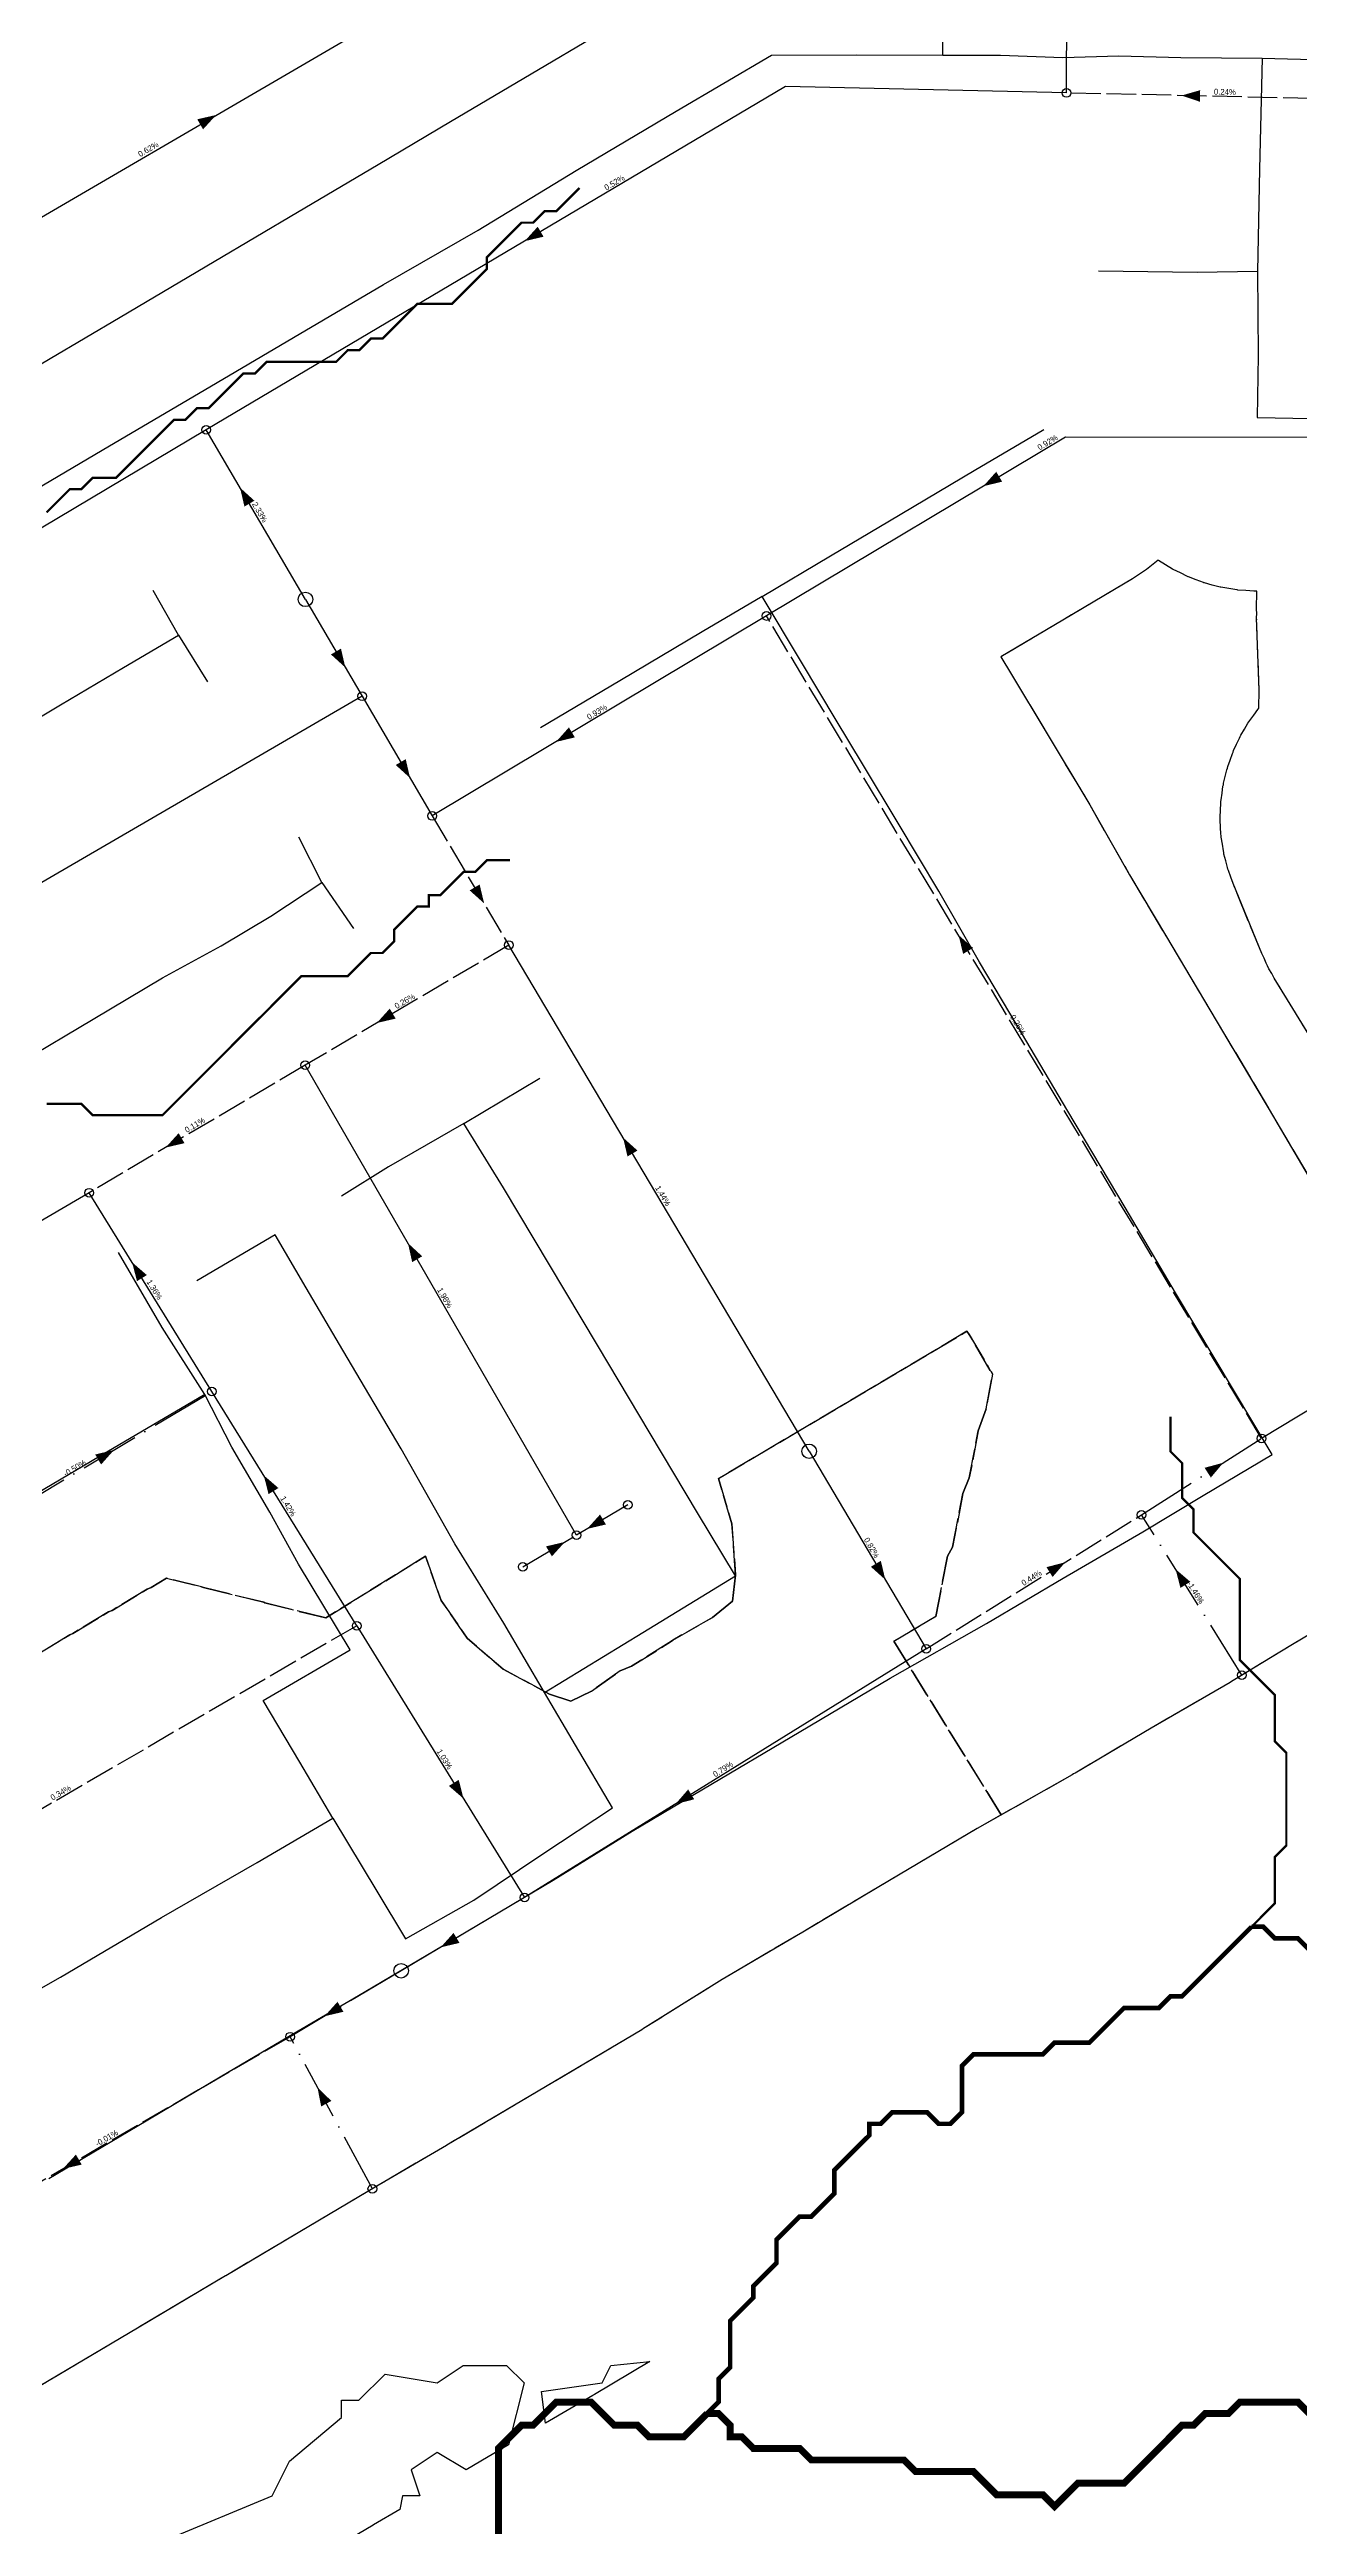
# Model space of a CAD drawing. Header units: metres. Extents: x 441395 to 476894, y 2561381 to 2578972.
# Drawn here: x 446331 to 446763, y 2565938 to 2566793 of the extents above; entities that cross this region are included whole.
import ezdxf
from ezdxf.enums import TextEntityAlignment as Align

# ---------------------------------------------------------------- set-up
doc = ezdxf.new("R2010")
doc.units = ezdxf.units.M
doc.header["$LTSCALE"] = 8
doc.linetypes.add('DASHDOT', pattern=[3.556, 2.54, -0.508, 0, -0.508])
doc.linetypes.add('DASHED', pattern=[1.524, 1.27, -0.254])
for name, color, linetype in [('A_ARROWS', 7, 'Continuous'), ('A_BUILT_2006', 252, 'Continuous'), ('A_CATCHMENTS', 7, 'Continuous'), ('A_ENVELOPE', 3, 'Continuous'), ('A_GRADIENT', 8, 'Continuous'), ('A_JUNCTIONS', 8, 'Continuous'), ('A_RUNS', 7, 'Continuous'), ('A_STREAMS', 5, 'Continuous'), ('A_WADI', 4, 'Continuous')]:
    doc.layers.add(name, color=color, linetype=linetype)

msp = doc.modelspace()

# ---------------------------------------------------------------- linework, layer by layer
at = {"layer": 'A_ARROWS', "color": 1}
for points in [[(446722.39, 2566776.83), (446728.84, 2566778.69), (446728.75, 2566774.69)], [(446389, 2566770.13), (446384.47, 2566765.17), (446382.46, 2566768.63)], [(446495.54, 2566726.57), (446500.03, 2566731.55), (446502.06, 2566728.11)], [(446397.24, 2566641.48), (446402.2, 2566636.97), (446398.75, 2566634.95)], [(446653.93, 2566641.97), (446658.4, 2566646.97), (446660.45, 2566643.54)], [(446433.61, 2566579.38), (446428.65, 2566583.89), (446432.1, 2566585.91)], [(446506.36, 2566553.7), (446510.82, 2566558.71), (446512.88, 2566555.27)], [(446455.97, 2566541.22), (446451.01, 2566545.73), (446454.46, 2566547.75)], [(446481.54, 2566497.96), (446476.55, 2566502.44), (446479.99, 2566504.48)], [(446645.38, 2566487.04), (446650.39, 2566482.59), (446646.97, 2566480.52)], [(446444.45, 2566456.66), (446448.94, 2566461.63), (446450.98, 2566458.19)], [(446371.53, 2566413.66), (446376.03, 2566418.63), (446378.06, 2566415.19)], [(446529.52, 2566417.11), (446534.5, 2566412.63), (446531.06, 2566410.59)], [(446455.23, 2566380.67), (446460.16, 2566376.13), (446456.69, 2566374.13)], [(446359.98, 2566374.04), (446365.05, 2566369.65), (446361.64, 2566367.54)], [(446353.73, 2566309.27), (446349.26, 2566304.27), (446347.21, 2566307.71)], [(446405.43, 2566300.52), (446410.5, 2566296.13), (446407.09, 2566294.02)], [(446736.84, 2566304.87), (446732.52, 2566299.75), (446730.37, 2566303.12)], [(446517.07, 2566282.02), (446521.57, 2566286.99), (446523.6, 2566283.55)], [(446509.44, 2566277.52), (446504.94, 2566272.54), (446502.91, 2566275.99)], [(446682.25, 2566270.51), (446677.87, 2566265.43), (446675.76, 2566268.82)], [(446720.33, 2566268.14), (446725.42, 2566263.77), (446722.03, 2566261.65)]]:
    msp.add_solid(points, dxfattribs=at)
at = {"layer": 'A_ARROWS', "color": 3}
for points in [[(446620.1, 2566264.47), (446615.11, 2566268.95), (446618.55, 2566271)], [(446474.43, 2566188.9), (446469.36, 2566193.29), (446472.77, 2566195.4)], [(446547.61, 2566187.02), (446552, 2566192.08), (446554.1, 2566188.68)], [(446466.5, 2566137.56), (446470.98, 2566142.55), (446473.02, 2566139.11)], [(446426.42, 2566113.79), (446430.9, 2566118.77), (446432.94, 2566115.33)], [(446423.97, 2566089.23), (446428.78, 2566084.55), (446425.26, 2566082.65)], [(446336.03, 2566061.08), (446340.55, 2566066.03), (446342.56, 2566062.57)]]:
    msp.add_solid(points, dxfattribs=at)
at = {"layer": 'A_BUILT_2006', "color": 252}
for points in [[(446639.94, 2566790.79), (446639.94, 2566825.27)], [(446495.29, 2566782.86), (446523.71, 2566799.67)], [(446547.91, 2566771.42), (446580.8, 2566790.79)], [(446580.8, 2566790.79), (446610.14, 2566790.85)], [(446610.14, 2566790.85), (446639.94, 2566790.79)], [(446639.94, 2566790.79), (446659.93, 2566790.79)], [(446659.93, 2566790.79), (446681.35, 2566789.97)], [(446681.35, 2566789.97), (446700.7, 2566790.5)], [(446700.7, 2566790.5), (446722.21, 2566790.02)], [(446722.21, 2566790.02), (446750.22, 2566789.74)], [(446750.22, 2566789.74), (446749.38, 2566751.4)], [(446750.22, 2566789.74), (446789.81, 2566788.7)], [(446469.91, 2566767.84), (446495.29, 2566782.86)], [(446513.36, 2566750.93), (446547.91, 2566771.42)], [(446444.92, 2566753.06), (446469.91, 2566767.84)], [(446417.07, 2566736.58), (446444.92, 2566753.06)], [(446479.5, 2566730.39), (446513.36, 2566750.93)], [(446749.38, 2566751.4), (446748.6, 2566716.05)], [(446388.32, 2566719.57), (446417.07, 2566736.58)], [(446446.78, 2566711.61), (446479.5, 2566730.39)], [(446355.89, 2566700.38), (446388.32, 2566719.57)], [(446415.76, 2566693.34), (446446.78, 2566711.61)], [(446727.75, 2566715.78), (446693.75, 2566716.2)], [(446748.6, 2566716.05), (446727.75, 2566715.78)], [(446748.6, 2566716.05), (446748.87, 2566687.05)], [(446331.66, 2566686.05), (446355.89, 2566700.38)], [(446384.81, 2566675.11), (446415.76, 2566693.34)], [(446308.69, 2566672.46), (446331.66, 2566686.05)], [(446748.87, 2566687.05), (446748.56, 2566665.74)], [(446352.12, 2566655.87), (446384.81, 2566675.11)], [(446748.56, 2566665.74), (446779.33, 2566665.13)], [(446650.83, 2566647.36), (446674.84, 2566661.58)], [(446319.24, 2566636.51), (446352.12, 2566655.87)], [(446621.54, 2566630), (446650.83, 2566647.36)], [(446601.2, 2566617.95), (446621.54, 2566630)], [(446577.54, 2566603.93), (446601.2, 2566617.95)], [(446376.03, 2566590.55), (446367.2, 2566605.98)], [(446577.54, 2566603.93), (446556.86, 2566591.68)], [(446591.19, 2566581.18), (446577.54, 2566603.93)], [(446356.96, 2566579.36), (446376.03, 2566590.55)], [(446376.03, 2566590.55), (446385.97, 2566574.48)], [(446556.86, 2566591.68), (446528.4, 2566574.81)], [(446603.15, 2566561.25), (446591.19, 2566581.18)], [(446335.24, 2566566.46), (446356.96, 2566579.36)], [(446528.4, 2566574.81), (446501.06, 2566558.61)], [(446303, 2566547.3), (446335.24, 2566566.46)], [(446612.23, 2566546.12), (446603.15, 2566561.25)], [(446624.52, 2566525.65), (446612.23, 2566546.12)], [(446425.52, 2566505.17), (446417.6, 2566520.77)], [(446638.58, 2566502.22), (446624.52, 2566525.65)], [(446407.91, 2566493.54), (446425.52, 2566505.17)], [(446425.52, 2566505.17), (446436.38, 2566489.27)], [(446652.62, 2566477.65), (446638.58, 2566502.22)], [(446390.7, 2566483.35), (446407.91, 2566493.54)], [(446370.46, 2566472.23), (446390.7, 2566483.35)], [(446665.6, 2566455.76), (446652.62, 2566477.65)], [(446346.49, 2566457.99), (446370.46, 2566472.23)], [(446321.79, 2566443.31), (446346.49, 2566457.99)], [(446683.18, 2566426.26), (446665.6, 2566455.76)], [(446474.58, 2566421.92), (446500.82, 2566437.6)], [(446702.93, 2566393.03), (446683.18, 2566426.26)], [(446474.58, 2566421.92), (446448.5, 2566407.06)], [(446488.18, 2566399.73), (446474.58, 2566421.92)], [(446448.5, 2566407.06), (446432.25, 2566396.93)], [(446504.08, 2566373.17), (446488.18, 2566399.73)], [(446720.32, 2566363.48), (446702.93, 2566393.03)], [(446409.33, 2566383.49), (446382.35, 2566367.69)], [(446420.09, 2566365.23), (446409.33, 2566383.49)], [(446370.37, 2566351.55), (446355.27, 2566377.45)], [(446520.65, 2566345.47), (446504.08, 2566373.17)], [(446432.79, 2566343.68), (446420.09, 2566365.23)], [(446753.72, 2566307.7), (446720.32, 2566363.48)], [(446385.09, 2566328.46), (446370.37, 2566351.55)], [(446452.89, 2566309.7), (446432.79, 2566343.68)], [(446538.87, 2566315.01), (446520.65, 2566345.47)], [(446385.09, 2566328.46), (446351.29, 2566308.5)], [(446394.45, 2566310.26), (446385.09, 2566328.46)], [(446555.27, 2566287.61), (446538.87, 2566315.01)], [(446351.29, 2566308.5), (446316.63, 2566288)], [(446407.54, 2566287.83), (446394.45, 2566310.26)], [(446471.39, 2566276.86), (446452.89, 2566309.7)], [(446729.86, 2566293.6), (446753.72, 2566307.7)], [(446709.06, 2566280.96), (446729.86, 2566293.6)], [(446417.42, 2566269.9), (446407.54, 2566287.83)], [(446568.3, 2566265.84), (446555.27, 2566287.61)], [(446681.56, 2566265.02), (446709.06, 2566280.96)], [(446488.32, 2566249.45), (446471.39, 2566276.86)], [(446435.27, 2566240.27), (446417.42, 2566269.9)], [(446536.34, 2566246.3), (446568.3, 2566265.84)], [(446655.07, 2566249.35), (446681.56, 2566265.02)], [(446502.41, 2566225.54), (446488.32, 2566249.45)], [(446621.75, 2566230.52), (446655.07, 2566249.35)], [(446405.28, 2566222.76), (446435.27, 2566240.27)], [(446502.41, 2566225.54), (446536.34, 2566246.3)], [(446587.2, 2566210.03), (446621.75, 2566230.52)], [(446417.88, 2566201.47), (446405.28, 2566222.76)], [(446513.07, 2566207.35), (446502.41, 2566225.54)], [(446525.86, 2566185.76), (446513.07, 2566207.35)], [(446560.4, 2566194.1), (446587.2, 2566210.03)], [(446429.33, 2566182.11), (446417.88, 2566201.47)], [(446532.62, 2566177.73), (446560.4, 2566194.1)], [(446403.17, 2566166.87), (446429.33, 2566182.11)], [(446429.33, 2566182.11), (446444.52, 2566156.92)], [(446501.84, 2566169.85), (446525.86, 2566185.76)], [(446477.96, 2566153.88), (446501.84, 2566169.85)], [(446505.43, 2566160.76), (446532.62, 2566177.73)], [(446370.14, 2566147.88), (446403.17, 2566166.87)], [(446444.52, 2566156.92), (446454.4, 2566140.54)], [(446454.4, 2566140.54), (446477.96, 2566153.88)], [(446472.2, 2566141.1), (446505.43, 2566160.76)], [(446335.26, 2566127.3), (446370.14, 2566147.88)], [(446438.14, 2566120.94), (446472.2, 2566141.1)], [(446302.14, 2566108.56), (446335.26, 2566127.3)], [(446414.02, 2566106.8), (446438.14, 2566120.94)], [(446390.38, 2566092.82), (446414.02, 2566106.8)], [(446361.7, 2566075.8), (446390.38, 2566092.82)], [(446331.18, 2566057.75), (446361.7, 2566075.8)]]:
    msp.add_lwpolyline(points, dxfattribs=at)
at = {"layer": 'A_CATCHMENTS', "color": 1, "linetype": 'DASHED'}
for points in [[(446769.42, 2566447.67), (446754.43, 2566472.15), (446753.54, 2566473.78), (446752.59, 2566475.38), (446752.13, 2566476.36), (446751.61, 2566477.31), (446750.88, 2566479.03), (446750.09, 2566480.71), (446740.21, 2566504.81), (446739.41, 2566507.06), (446738.58, 2566509.29), (446738.43, 2566509.83), (446738.25, 2566510.36), (446737.68, 2566512.67), (446737.06, 2566514.98), (446736.97, 2566515.53), (446736.84, 2566516.07), (446736.49, 2566518.44), (446736.11, 2566520.79), (446736.07, 2566521.35), (446735.99, 2566521.9), (446735.88, 2566524.29), (446735.73, 2566526.67), (446735.75, 2566527.23), (446735.73, 2566527.78), (446735.85, 2566530.17), (446735.93, 2566532.55), (446736.01, 2566533.11), (446736.04, 2566533.66), (446736.39, 2566536.02), (446736.71, 2566538.39), (446736.84, 2566538.93), (446736.92, 2566539.48), (446737.51, 2566541.8), (446738.05, 2566544.12), (446738.23, 2566544.65), (446738.37, 2566545.19), (446739.18, 2566547.44), (446739.95, 2566549.69), (446740.18, 2566550.2), (446740.37, 2566550.73), (446741.4, 2566552.88), (446742.39, 2566555.05), (446742.67, 2566555.54), (446742.91, 2566556.04), (446744.14, 2566558.08), (446745.34, 2566560.15), (446745.67, 2566560.6), (446745.96, 2566561.08), (446747.38, 2566562.99), (446748.78, 2566564.93), (446749.14, 2566565.35), (446749.24, 2566571.53), (446748.33, 2566596.55), (446748.35, 2566598.06), (446748.3, 2566599.57), (446748.39, 2566605.73), (446747.38, 2566605.75), (446744.58, 2566605.94), (446741.79, 2566606.12), (446741.65, 2566606.15), (446741.5, 2566606.16), (446738.74, 2566606.62), (446735.98, 2566607.07), (446735.84, 2566607.11), (446735.7, 2566607.13), (446733, 2566607.87), (446730.29, 2566608.59), (446730.15, 2566608.64), (446730.01, 2566608.68), (446727.4, 2566609.67), (446724.78, 2566610.65), (446724.65, 2566610.72), (446724.51, 2566610.77), (446722, 2566612.02), (446719.49, 2566613.25), (446719.37, 2566613.33), (446719.24, 2566613.39), (446716.87, 2566614.88), (446714.49, 2566616.35), (446714.37, 2566616.44), (446714.34, 2566616.46), (446710.34, 2566613.21), (446705.42, 2566609.96), (446681.42, 2566595.74), (446681.42, 2566595.74), (446681.42, 2566595.74), (446660.04, 2566583.07), (446663.68, 2566577), (446675.97, 2566556.53), (446675.97, 2566556.53), (446675.97, 2566556.53), (446690.03, 2566533.1), (446690.33, 2566532.53), (446690.68, 2566531.98), (446704.48, 2566507.83), (446717.18, 2566486.41), (446734.72, 2566456.97), (446734.73, 2566456.94), (446734.75, 2566456.92), (446754.5, 2566423.7), (446754.57, 2566423.57), (446754.64, 2566423.46), (446771.91, 2566394.11)], [(446784.26, 2566256.05), (446760.71, 2566242.13), (446740.22, 2566229.68), (446739.67, 2566229.38), (446739.14, 2566229.04), (446711.87, 2566213.24), (446685.62, 2566197.71), (446685.1, 2566197.44), (446684.6, 2566197.12), (446660.14, 2566183.29), (446623.05, 2566243.22), (446637.58, 2566251.84), (446641.56, 2566272.64), (446643.35, 2566275.72), (446646.88, 2566294.24), (446649.11, 2566299.61), (446652.21, 2566315.84), (446654.88, 2566323.5), (446657.17, 2566335.49), (446656.74, 2566336.2), (446656.34, 2566336.73), (446649.05, 2566349.16), (446648.24, 2566350.23), (446562.53, 2566299.37), (446567.13, 2566283.8), (446568.35, 2566266.08), (446567.34, 2566257.04), (446560.43, 2566251.41), (446546.73, 2566243.65), (446546.28, 2566243.25), (446532.46, 2566234.59), (446528.56, 2566232.98), (446518.61, 2566225.98), (446511.47, 2566222.56), (446504.17, 2566224.95), (446488.12, 2566233.56), (446475.63, 2566244.36), (446466.69, 2566257.35), (446461.29, 2566272.59), (446426.89, 2566251.32), (446405.81, 2566256.45), (446405.44, 2566256.69), (446384.63, 2566261.75), (446383.98, 2566262.06), (446371.82, 2566265.02), (446366.51, 2566261.78), (446365.14, 2566261.22), (446353.03, 2566253.84), (446351.8, 2566253.34), (446339.54, 2566245.9), (446338.46, 2566245.47), (446326.06, 2566237.97)]]:
    msp.add_lwpolyline(points, dxfattribs=at)
at = {"layer": 'A_CATCHMENTS', "color": 3, "linetype": 'DASHED'}
msp.add_lwpolyline([(446326.06, 2566237.97), (446338.46, 2566245.47), (446339.54, 2566245.9), (446351.8, 2566253.34), (446353.03, 2566253.84), (446365.14, 2566261.22), (446366.51, 2566261.78), (446371.82, 2566265.02), (446383.98, 2566262.06), (446384.63, 2566261.75), (446405.44, 2566256.69), (446405.81, 2566256.45), (446426.89, 2566251.32), (446461.29, 2566272.59), (446466.69, 2566257.35), (446475.63, 2566244.36), (446488.12, 2566233.56), (446504.17, 2566224.95), (446511.47, 2566222.56), (446518.61, 2566225.98), (446528.56, 2566232.98), (446532.46, 2566234.59), (446546.28, 2566243.25), (446546.73, 2566243.65), (446560.43, 2566251.41), (446567.34, 2566257.04), (446568.35, 2566266.08), (446567.13, 2566283.8), (446562.53, 2566299.37), (446648.24, 2566350.23), (446649.05, 2566349.16), (446656.34, 2566336.73), (446656.74, 2566336.2), (446657.17, 2566335.49), (446654.88, 2566323.5), (446652.21, 2566315.84), (446649.11, 2566299.61), (446646.88, 2566294.24), (446643.35, 2566275.72), (446641.56, 2566272.64), (446637.58, 2566251.84), (446623.05, 2566243.22), (446660.14, 2566183.29), (446651.82, 2566178.59), (446617.83, 2566158.44), (446591.05, 2566142.52), (446590.95, 2566142.47), (446590.86, 2566142.41), (446563.73, 2566126.43), (446537.2, 2566109.87), (446536.58, 2566109.52), (446535.99, 2566109.13), (446502.75, 2566089.46), (446468.69, 2566069.31), (446468.59, 2566069.25), (446468.49, 2566069.19), (446444.47, 2566055.1), (446420.96, 2566041.19), (446392.3, 2566024.2), (446392.27, 2566024.18), (446392.24, 2566024.16), (446361.79, 2566006.15), (446328.22, 2565986.18)], dxfattribs=at)
at = {"layer": 'A_ENVELOPE', "color": 3}
for points in [[(446769.42, 2566447.67), (446754.43, 2566472.15), (446753.54, 2566473.78), (446752.59, 2566475.38), (446752.13, 2566476.36), (446751.61, 2566477.31), (446750.88, 2566479.03), (446750.09, 2566480.71), (446740.21, 2566504.81), (446739.41, 2566507.06), (446738.58, 2566509.29), (446738.43, 2566509.83), (446738.25, 2566510.36), (446737.68, 2566512.67), (446737.06, 2566514.98), (446736.97, 2566515.53), (446736.84, 2566516.07), (446736.49, 2566518.44), (446736.11, 2566520.79), (446736.07, 2566521.35), (446735.99, 2566521.9), (446735.88, 2566524.29), (446735.73, 2566526.67), (446735.75, 2566527.23), (446735.73, 2566527.78), (446735.85, 2566530.17), (446735.93, 2566532.55), (446736.01, 2566533.11), (446736.04, 2566533.66), (446736.39, 2566536.02), (446736.71, 2566538.39), (446736.84, 2566538.93), (446736.92, 2566539.48), (446737.51, 2566541.8), (446738.05, 2566544.12), (446738.23, 2566544.65), (446738.37, 2566545.19), (446739.18, 2566547.44), (446739.95, 2566549.69), (446740.18, 2566550.2), (446740.37, 2566550.73), (446741.4, 2566552.88), (446742.39, 2566555.05), (446742.67, 2566555.54), (446742.91, 2566556.04), (446744.14, 2566558.08), (446745.34, 2566560.15), (446745.67, 2566560.6), (446745.96, 2566561.08), (446747.38, 2566562.99), (446748.78, 2566564.93), (446749.14, 2566565.35), (446749.24, 2566571.53), (446748.33, 2566596.55), (446748.35, 2566598.06), (446748.3, 2566599.57), (446748.39, 2566605.73), (446747.38, 2566605.75), (446744.58, 2566605.94), (446741.79, 2566606.12), (446741.65, 2566606.15), (446741.5, 2566606.16), (446738.74, 2566606.62), (446735.98, 2566607.07), (446735.84, 2566607.11), (446735.7, 2566607.13), (446733, 2566607.87), (446730.29, 2566608.59), (446730.15, 2566608.64), (446730.01, 2566608.68), (446727.4, 2566609.67), (446724.78, 2566610.65), (446724.65, 2566610.72), (446724.51, 2566610.77), (446722, 2566612.02), (446719.49, 2566613.25), (446719.37, 2566613.33), (446719.24, 2566613.39), (446716.87, 2566614.88), (446714.49, 2566616.35), (446714.37, 2566616.44), (446714.34, 2566616.46), (446710.34, 2566613.21), (446705.42, 2566609.96), (446681.42, 2566595.74), (446681.42, 2566595.74), (446681.42, 2566595.74), (446660.04, 2566583.07), (446663.68, 2566577), (446675.97, 2566556.53), (446675.97, 2566556.53), (446675.97, 2566556.53), (446690.03, 2566533.1), (446690.33, 2566532.53), (446690.68, 2566531.98), (446704.48, 2566507.83), (446717.18, 2566486.41), (446734.72, 2566456.97), (446734.73, 2566456.94), (446734.75, 2566456.92), (446754.5, 2566423.7), (446754.57, 2566423.57), (446754.64, 2566423.46), (446771.91, 2566394.11)], [(446784.26, 2566256.05), (446760.71, 2566242.13), (446740.22, 2566229.68), (446739.67, 2566229.38), (446739.14, 2566229.04), (446711.87, 2566213.24), (446685.62, 2566197.71), (446685.1, 2566197.44), (446684.6, 2566197.12), (446651.82, 2566178.59), (446617.83, 2566158.44), (446591.05, 2566142.52), (446590.95, 2566142.47), (446590.86, 2566142.41), (446563.73, 2566126.43), (446537.2, 2566109.87), (446536.58, 2566109.52), (446535.99, 2566109.13), (446502.75, 2566089.46), (446468.69, 2566069.31), (446468.59, 2566069.25), (446468.49, 2566069.19), (446444.47, 2566055.1), (446420.96, 2566041.19), (446392.3, 2566024.2), (446392.27, 2566024.18), (446392.24, 2566024.16), (446361.79, 2566006.15), (446328.22, 2565986.18)]]:
    msp.add_lwpolyline(points, dxfattribs=at)
at = {"layer": 'A_JUNCTIONS'}
for centre in [(446682.65, 2566777.73), (446385.54, 2566661.45), (446579.03, 2566597.17), (446439.43, 2566569.45), (446463.63, 2566528.15), (446490.08, 2566483.57), (446419.77, 2566442.1), (446345.12, 2566398.08), (446387.53, 2566329.47), (446750.05, 2566313.27), (446531.17, 2566290.33), (446513.42, 2566279.86), (446708.59, 2566286.9), (446494.86, 2566268.92), (446437.53, 2566248.59), (446634.24, 2566240.63), (446743.24, 2566231.52), (446495.52, 2566154.78), (446414.51, 2566106.72), (446442.93, 2566054.19)]:
    msp.add_circle(centre, 1.5, dxfattribs=at)
at = {"layer": 'A_JUNCTIONS', "color": 30}
for centre in [(446419.83, 2566602.9), (446593.78, 2566308.83), (446452.88, 2566129.49)]:
    msp.add_circle(centre, 2.5, dxfattribs=at)
at = {"layer": 'A_RUNS', "color": 1}
for points in [[(446682.65, 2566777.73), (446683.06, 2566865.47)], [(446270.31, 2566700.94), (446462.36, 2566812.89)], [(446682.65, 2566777.73), (446585.64, 2566779.91), (446385.54, 2566661.45)], [(446385.54, 2566661.45), (446271.48, 2566593.52)], [(446419.83, 2566602.9), (446385.54, 2566661.45)], [(446790.15, 2566658.78), (446682.32, 2566658.95), (446579.03, 2566597.17)], [(446419.83, 2566602.9), (446439.43, 2566569.45)], [(446579.03, 2566597.17), (446463.63, 2566528.15)], [(446439.43, 2566569.45), (446191.06, 2566425.24)], [(446439.43, 2566569.45), (446463.63, 2566528.15)], [(446593.78, 2566308.83), (446490.08, 2566483.57)], [(446513.42, 2566279.86), (446419.77, 2566442.1)], [(446387.53, 2566329.47), (446345.12, 2566398.08)], [(446801.68, 2566344.39), (446750.05, 2566313.27)], [(446437.53, 2566248.59), (446387.53, 2566329.47)]]:
    msp.add_lwpolyline(points, dxfattribs=at)
at = {"layer": 'A_RUNS', "color": 1, "linetype": 'DASHED'}
for points in [[(446792, 2566775.26), (446682.65, 2566777.73)], [(446750.05, 2566313.27), (446579.03, 2566597.17)], [(446463.63, 2566528.15), (446490.08, 2566483.57)], [(446490.08, 2566483.57), (446419.77, 2566442.1)], [(446419.77, 2566442.1), (446345.12, 2566398.08)], [(446531.17, 2566290.33), (446513.42, 2566279.86)], [(446634.24, 2566240.63), (446708.59, 2566286.9)]]:
    msp.add_lwpolyline(points, dxfattribs=at)
at = {"layer": 'A_RUNS', "color": 1, "linetype": 'DASHDOT'}
for points in [[(446345.12, 2566398.08), (446142.95, 2566278.9)], [(446294.44, 2566273.85), (446387.53, 2566329.47)], [(446708.59, 2566286.9), (446750.05, 2566313.27)], [(446743.24, 2566231.52), (446708.59, 2566286.9)], [(446494.86, 2566268.92), (446513.42, 2566279.86)]]:
    msp.add_lwpolyline(points, dxfattribs=at)
at = {"layer": 'A_RUNS', "color": 3}
for points in [[(446593.78, 2566308.83), (446634.24, 2566240.63)], [(446437.53, 2566248.59), (446495.52, 2566154.78)], [(446634.24, 2566240.63), (446495.52, 2566154.78)], [(446495.52, 2566154.78), (446452.88, 2566129.49)]]:
    msp.add_lwpolyline(points, dxfattribs=at)
at = {"layer": 'A_RUNS', "color": 3, "linetype": 'DASHED'}
for points in [[(446437.53, 2566248.59), (446234.65, 2566130.6)], [(446414.51, 2566106.72), (446289.47, 2566034)]]:
    msp.add_lwpolyline(points, dxfattribs=at)
at = {"layer": 'A_RUNS', "color": 3, "linetype": 'DASHDOT'}
for points in [[(446452.88, 2566129.49), (446414.51, 2566106.72)], [(446442.93, 2566054.19), (446414.51, 2566106.72)]]:
    msp.add_lwpolyline(points, dxfattribs=at)
at = {"layer": 'A_STREAMS', "color": 5}
for points, const_width in [([(446514.48, 2566744.95), (446510.48, 2566740.95), (446506.48, 2566736.95), (446502.48, 2566736.95), (446498.48, 2566732.95), (446494.47, 2566732.95), (446490.47, 2566728.94), (446486.47, 2566724.94), (446482.47, 2566720.94), (446482.47, 2566716.94), (446478.47, 2566712.94), (446474.47, 2566708.94), (446470.46, 2566704.93), (446466.46, 2566704.93), (446462.46, 2566704.93), (446458.46, 2566704.93), (446454.46, 2566700.93), (446450.45, 2566696.93), (446446.45, 2566692.93), (446442.45, 2566692.93), (446438.45, 2566688.93), (446434.45, 2566688.93), (446430.45, 2566684.92), (446426.44, 2566684.92), (446422.44, 2566684.92), (446418.44, 2566684.92), (446414.44, 2566684.92), (446410.44, 2566684.92), (446406.44, 2566684.92), (446402.43, 2566680.92), (446398.43, 2566680.92), (446394.43, 2566676.92), (446390.43, 2566672.92), (446386.43, 2566668.92), (446382.42, 2566668.92), (446378.42, 2566664.92), (446374.42, 2566664.92), (446370.42, 2566660.91), (446366.42, 2566656.91), (446362.42, 2566652.91), (446358.41, 2566648.91), (446354.41, 2566644.91), (446350.41, 2566644.91), (446346.41, 2566644.91), (446342.41, 2566640.9), (446338.41, 2566640.9), (446334.4, 2566636.9), (446330.4, 2566632.9)], 0.8), ([(446490.47, 2566512.85), (446486.47, 2566512.85), (446482.47, 2566512.85), (446478.47, 2566508.85), (446474.47, 2566508.85), (446470.46, 2566504.84), (446466.46, 2566500.84), (446462.46, 2566500.84), (446462.46, 2566496.84), (446458.46, 2566496.84), (446454.46, 2566492.84), (446450.45, 2566488.84), (446450.45, 2566484.84), (446446.45, 2566480.83), (446442.45, 2566480.83), (446438.45, 2566476.83), (446434.45, 2566472.83), (446430.45, 2566472.83), (446426.44, 2566472.83), (446422.44, 2566472.83), (446418.44, 2566472.83), (446414.44, 2566468.83), (446410.44, 2566464.83), (446406.44, 2566460.82), (446402.43, 2566456.82), (446398.43, 2566452.82), (446394.43, 2566448.82), (446390.43, 2566444.82), (446386.43, 2566440.82), (446382.42, 2566436.81), (446378.42, 2566432.81), (446374.42, 2566428.81), (446370.42, 2566424.81), (446366.42, 2566424.81), (446362.42, 2566424.81), (446358.41, 2566424.81), (446354.41, 2566424.81), (446350.41, 2566424.81), (446346.41, 2566424.81), (446342.41, 2566428.81), (446338.41, 2566428.81), (446334.4, 2566428.81), (446330.4, 2566428.81)], 0.8), ([(446718.57, 2566320.76), (446718.57, 2566316.76), (446718.57, 2566312.76), (446718.57, 2566308.76), (446722.57, 2566304.76), (446722.57, 2566300.75), (446722.57, 2566296.75), (446722.57, 2566292.75), (446726.58, 2566288.75), (446726.58, 2566284.75), (446726.58, 2566280.74), (446730.58, 2566276.74), (446734.58, 2566272.74), (446738.58, 2566268.74), (446742.58, 2566264.74), (446742.58, 2566260.74), (446742.58, 2566256.73), (446742.58, 2566252.73), (446742.58, 2566248.73), (446742.58, 2566244.73), (446742.58, 2566240.73), (446742.58, 2566236.72), (446746.58, 2566232.72), (446750.59, 2566228.72), (446754.59, 2566224.72), (446754.59, 2566220.72), (446754.59, 2566216.72), (446754.59, 2566212.71), (446754.59, 2566208.71), (446758.59, 2566204.71), (446758.59, 2566200.71), (446758.59, 2566196.71), (446758.59, 2566192.71), (446758.59, 2566188.7), (446758.59, 2566184.7), (446758.59, 2566180.7), (446758.59, 2566176.7), (446758.59, 2566172.7), (446754.59, 2566168.69), (446754.59, 2566164.69), (446754.59, 2566160.69), (446754.59, 2566156.69), (446754.59, 2566152.69), (446750.59, 2566148.69), (446746.58, 2566144.68)], 0.8), ([(446746.58, 2566144.68), (446742.58, 2566140.68), (446738.58, 2566136.68), (446734.58, 2566132.68), (446730.58, 2566128.68), (446726.58, 2566124.68), (446722.57, 2566120.67), (446718.57, 2566120.67), (446714.57, 2566116.67), (446710.57, 2566116.67), (446706.57, 2566116.67), (446702.56, 2566116.67), (446698.56, 2566112.67), (446694.56, 2566108.67), (446690.56, 2566104.67), (446686.56, 2566104.67), (446682.56, 2566104.67), (446678.55, 2566104.67), (446674.55, 2566100.66), (446670.55, 2566100.66), (446666.55, 2566100.66), (446662.55, 2566100.66), (446658.55, 2566100.66), (446654.54, 2566100.66), (446650.54, 2566100.66), (446646.54, 2566096.66), (446646.54, 2566092.66), (446646.54, 2566088.66), (446646.54, 2566084.66), (446646.54, 2566080.66), (446642.54, 2566076.65), (446638.54, 2566076.65), (446634.53, 2566080.66), (446630.53, 2566080.66), (446626.53, 2566080.66), (446622.53, 2566080.66), (446618.53, 2566076.65), (446614.53, 2566076.65), (446614.53, 2566072.65), (446610.52, 2566068.65), (446606.52, 2566064.65), (446602.52, 2566060.65), (446602.52, 2566056.64), (446602.52, 2566052.64), (446598.52, 2566048.64), (446594.52, 2566044.64), (446590.52, 2566044.64), (446586.51, 2566040.64), (446582.51, 2566036.64), (446582.51, 2566032.63), (446582.51, 2566028.63), (446578.51, 2566024.63), (446574.51, 2566020.63), (446574.51, 2566016.63), (446570.51, 2566012.63), (446566.51, 2566008.62), (446566.51, 2566004.62), (446566.51, 2566000.62), (446566.51, 2565996.62), (446566.51, 2565992.62), (446562.5, 2565988.61), (446562.5, 2565984.61), (446562.5, 2565980.61), (446558.5, 2565976.61)], 1.6), ([(446766.59, 2566136.68), (446762.59, 2566140.68), (446758.59, 2566140.68), (446754.59, 2566140.68), (446750.59, 2566144.68), (446746.58, 2566144.68)], 1.6), ([(446558.5, 2565976.61), (446554.5, 2565972.61), (446550.5, 2565968.61), (446546.5, 2565968.61), (446542.49, 2565968.61), (446538.49, 2565968.61), (446534.49, 2565972.61), (446530.49, 2565972.61), (446526.49, 2565972.61), (446522.49, 2565976.61), (446518.48, 2565980.61), (446514.48, 2565980.61), (446510.48, 2565980.61), (446506.48, 2565980.61), (446502.48, 2565976.61), (446498.48, 2565972.61), (446494.47, 2565972.61), (446490.47, 2565968.61), (446486.47, 2565964.6), (446486.47, 2565960.6), (446486.47, 2565956.6), (446486.47, 2565952.6), (446486.47, 2565948.6), (446486.47, 2565944.59), (446486.47, 2565940.59), (446486.47, 2565936.59), (446486.47, 2565932.59)], 2.4), ([(446766.59, 2565976.61), (446762.59, 2565980.61), (446758.59, 2565980.61), (446754.59, 2565980.61), (446750.59, 2565980.61), (446746.58, 2565980.61), (446742.58, 2565980.61), (446738.58, 2565976.61), (446734.58, 2565976.61), (446730.58, 2565976.61), (446726.58, 2565972.61), (446722.57, 2565972.61), (446718.57, 2565968.61), (446714.57, 2565964.6), (446710.57, 2565960.6), (446706.57, 2565956.6), (446702.56, 2565952.6), (446698.56, 2565952.6), (446694.56, 2565952.6), (446690.56, 2565952.6), (446686.56, 2565952.6), (446682.56, 2565948.6), (446678.55, 2565944.59), (446674.55, 2565948.6), (446670.55, 2565948.6), (446666.55, 2565948.6), (446662.55, 2565948.6), (446658.55, 2565948.6), (446654.54, 2565952.6), (446650.54, 2565956.6), (446646.54, 2565956.6), (446642.54, 2565956.6), (446638.54, 2565956.6), (446634.53, 2565956.6), (446630.53, 2565956.6), (446626.53, 2565960.6), (446622.53, 2565960.6), (446618.53, 2565960.6), (446614.53, 2565960.6), (446610.52, 2565960.6), (446606.52, 2565960.6), (446602.52, 2565960.6), (446598.52, 2565960.6), (446594.52, 2565960.6), (446590.52, 2565964.6), (446586.51, 2565964.6), (446582.51, 2565964.6), (446578.51, 2565964.6), (446574.51, 2565964.6), (446570.51, 2565968.61), (446566.51, 2565968.61), (446566.51, 2565972.61), (446562.5, 2565976.61), (446558.5, 2565976.61)], 2.4)]:
    msp.add_lwpolyline(points, dxfattribs=dict(at, const_width=const_width))
at = {"layer": 'A_WADI', "color": 4}
msp.add_lwpolyline([(446372.31, 2565933.24), (446408.31, 2565948.24), (446414.31, 2565960.24), (446432.31, 2565975.24), (446432.31, 2565981.24), (446438.31, 2565981.24), (446447.31, 2565990.24), (446465.31, 2565987.24), (446474.31, 2565993.24), (446489.31, 2565993.24), (446495.31, 2565987.24), (446489.96, 2565965.83), (446475.38, 2565957.2), (446465.31, 2565963.24), (446456.31, 2565957.24), (446459.31, 2565948.24), (446453.31, 2565948.24), (446452.38, 2565943.56), (446443.32, 2565938.19), (446443.2, 2565938.12), (446412.8, 2565920.14)], dxfattribs=at)
msp.add_lwpolyline([(446501.31, 2565984.24), (446522.31, 2565987.24), (446525.31, 2565993.24), (446538.78, 2565994.58), (446519.62, 2565983.25), (446519.45, 2565983.14), (446519.24, 2565983.02), (446519.07, 2565982.92), (446502.68, 2565973.31), (446501.31, 2565984.24)], close=True, dxfattribs=at)

# ---------------------------------------------------------------- texts
at = {"layer": 'A_GRADIENT', "color": 1}
for s, rotation, p in [('0.24%', 358.70909, (446737.33, 2566776.5)), ('0.62%', 30.23818, (446366.34, 2566756.92)), ('0.52%', 30.62789, (446527.34, 2566745.4)), ('0.92%', 30.88417, (446676.95, 2566655.74)), ('2.33%', 300.36081, (446402.69, 2566632.18)), ('0.93%', 30.88417, (446521.33, 2566562.66)), ('0.26%', 30.52844, (446454.92, 2566462.84)), ('0.26%', 301.06419, (446664.54, 2566455.22)), ('0.11%', 30.52844, (446382.44, 2566420.09)), ('1.44%', 300.68589, (446541.93, 2566396.2)), ('1.36%', 301.72401, (446366.33, 2566363.77)), ('1.98%', 299.99476, (446466.59, 2566360.98)), ('-0.50%', 30.85277, (446340.98, 2566301.66)), ('1.42%', 301.72401, (446412.53, 2566289.03)), ('0.44%', 31.89381, (446671.42, 2566263.77)), ('-1.46%', 302.03407, (446725.92, 2566259.21))]:
    msp.add_text(s, height=2, rotation=rotation, dxfattribs=at).set_placement(p, align=Align.BOTTOM_CENTER)
at = {"layer": 'A_GRADIENT', "color": 3}
for s, rotation, p in [('0.82%', -59.31411, (446614.01, 2566274.73)), ('1.03%', -58.27599, (446466.53, 2566201.68)), ('0.79%', 31.75468, (446564.88, 2566197.71)), ('0.34%', 30.17983, (446336.09, 2566189.59)), ('-0.01%', 30.18188, (446351.99, 2566070.36))]:
    msp.add_text(s, height=2, rotation=rotation, dxfattribs=at).set_placement(p, align=Align.BOTTOM_CENTER)

doc.saveas('drawing.dxf')
